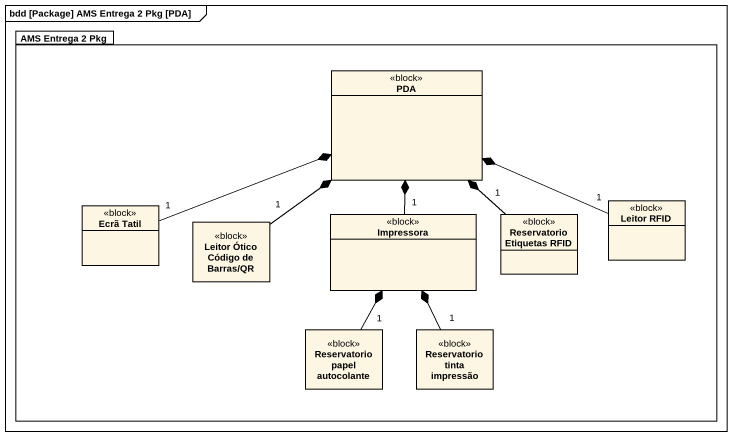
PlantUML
@startuml
mainframe bdd [Package] AMS Entrega 2 Pkg [PDA]
hide circle
hide empty members
package "AMS Entrega 2 Pkg" as AMS_Entrega_2_Pkg {
  class PDA <<block>>
  class "Ecrã Tatil" as Ecrã_Tatil <<block>>
  class "Leitor Ótico Código de Barras/QR" as Leitor_Ótico_Código_de <<block>>
  class Impressora <<block>>
  class "Reservatorio Etiquetas RFID" as Reservatorio_Etiquetas_RFID <<block>>
  class "Leitor RFID" as Leitor_RFID <<block>>
  class "Reservatorio papel autocolante" as Reservatorio_papel <<block>>
  class "Reservatorio tinta impressão" as Reservatorio_tinta_impressão <<block>>
}
Ecrã_Tatil "1" -right-* PDA
Leitor_Ótico_Código_de "1" -up-* PDA
Impressora "1" -up-* PDA
Reservatorio_Etiquetas_RFID "1" -up-* PDA
Leitor_RFID "1" -left-* PDA
Reservatorio_papel "1" -up-* Impressora
Reservatorio_tinta_impressão "1" -up-* Impressora
@enduml
